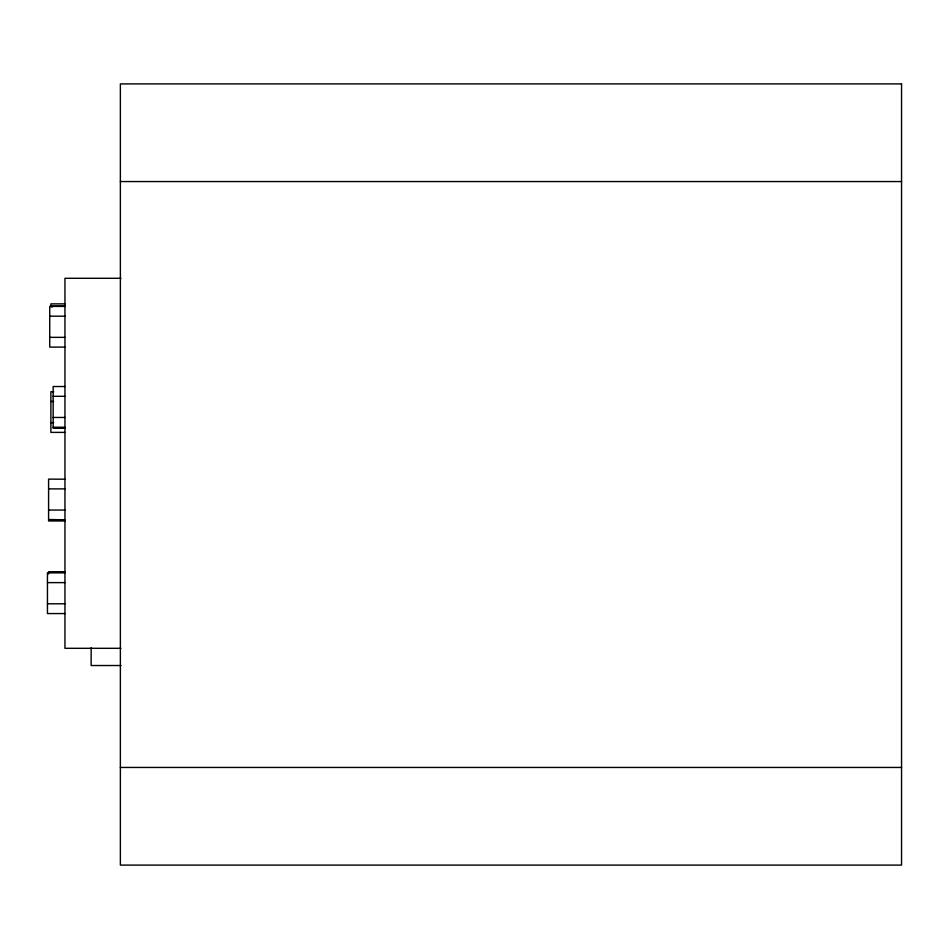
<?xml version="1.0" encoding="UTF-8"?>
<svg xmlns="http://www.w3.org/2000/svg" width="949" height="949" viewBox="0 0 949 949"><rect width="100%" height="100%" fill="white"/><g stroke="black" fill="none" stroke-linecap="round" stroke-linejoin="round"><path stroke-width="1.42" d="M120.369 181.556L901.55 181.556M120.938 278.282L64.947 278.282L64.947 648.309L120.938 648.309M64.947 303.87L50.878 303.87L50.878 306.729M64.947 306.076L52.017 306.076L52.017 307.168M64.947 306.408L49.739 306.408L49.739 347.109L64.947 347.109M49.739 316.183L64.947 316.183M49.739 337.346L64.947 337.346M64.947 386.528L53.156 386.528L53.156 428.296L64.947 428.296M53.69 391.7L50.878 391.7L50.878 432.388L64.947 432.388M53.156 396.302L64.947 396.302M50.878 401.463L53.69 401.463M53.156 417.465L64.947 417.465M50.878 422.625L53.69 422.625M53.156 427.228L64.947 427.228M64.947 479.198L48.589 479.126L48.589 520.965L64.947 520.965M48.589 488.889L64.947 488.889M48.589 510.052L64.947 510.052M48.589 519.827L64.947 519.827L49.739 519.518M64.947 571.725L48.589 571.725L48.589 573.908M64.947 572.864L47.45 572.864L47.45 613.564L64.947 613.564M47.45 582.627L64.947 582.627M47.45 603.789L64.947 603.789M121.033 665.522L91.14 665.522L91.14 647.752M120.369 767.444L901.55 767.444M901.55 83.903L120.369 83.903L120.369 865.097L901.55 865.097L901.55 83.903"/></g></svg>
